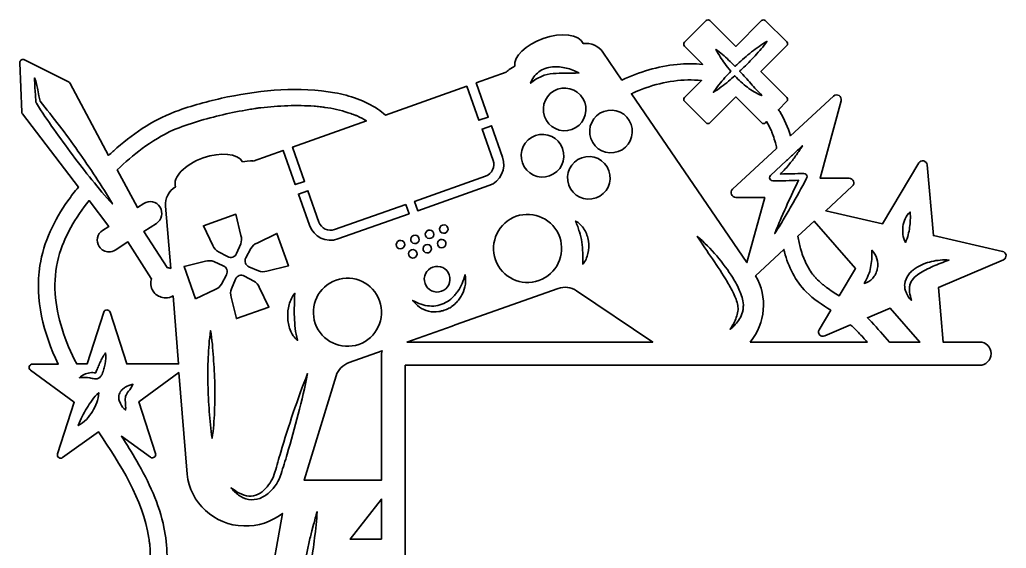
# Model space of a CAD drawing. Header units: millimetres. Extents: x 49 to 315, y 49 to 323.
# Drawn here: x 49.2 to 315.1, y 180.6 to 323 of the extents above; entities that cross this region are included whole.
import ezdxf

# ---------------------------------------------------------------- set-up
doc = ezdxf.new("R2010")
doc.units = ezdxf.units.MM
doc.header["$MEASUREMENT"] = 0
doc.layers.add('Layer 1', color=7, linetype='Continuous', lineweight=0)

msp = doc.modelspace()

# ---------------------------------------------------------------- linework, layer by layer
at = {"layer": 'Layer 1', "color": 18, "lineweight": 35, "true_color": 0x000000}
for points, knots in [([(315, 259.54), (314.96, 260.03), (314.57, 260.46), (314.08, 260.6), (314.08, 260.6), (295.42, 264.87), (295.42, 264.87), (295.42, 264.87), (293.72, 283.92), (293.72, 283.92), (293.69, 284.41), (293.3, 284.83), (292.81, 284.97), (292.31, 285.12), (291.78, 284.87), (291.54, 284.44), (291.54, 284.44), (281.69, 268.01), (281.69, 268.01), (281.69, 268.01), (266.42, 271.53), (266.42, 271.53), (266.42, 271.53), (273.58, 278.13), (273.58, 278.13), (273.97, 278.48), (274.07, 279.05), (273.9, 279.51), (273.72, 279.96), (273.23, 280.32), (272.7, 280.32), (272.7, 280.32), (264.9, 280.32), (264.9, 280.32), (264.9, 280.32), (270.58, 301.17), (270.58, 301.17), (270.72, 301.7), (270.47, 302.3), (270.02, 302.58), (269.56, 302.86), (268.92, 302.79), (268.5, 302.44), (268.5, 302.44), (256.93, 291.75), (256.93, 291.75), (256.26, 294.04), (255.27, 296.19), (254.04, 298.24), (253.93, 298.41), (253.82, 298.59), (253.68, 298.77), (253.68, 298.77), (255.94, 301.03), (255.94, 301.03), (256.22, 301.31), (256.22, 301.77), (255.94, 302.05), (255.94, 302.05), (248.96, 309.03), (248.96, 309.03), (248.96, 309.03), (255.94, 316.02), (255.94, 316.02), (256.22, 316.3), (256.22, 316.76), (255.94, 317.04), (255.94, 317.04), (250.12, 322.76), (250.12, 322.76), (249.87, 323), (249.38, 323), (249.1, 322.76), (249.1, 322.76), (242.15, 315.81), (242.15, 315.81), (242.15, 315.81), (235.2, 322.76), (235.2, 322.76), (234.95, 323), (234.46, 323), (234.17, 322.76), (234.17, 322.76), (228.35, 316.94), (228.35, 316.94), (228.07, 316.65), (228.07, 316.19), (228.35, 315.91), (228.35, 315.91), (233.29, 310.97), (233.29, 310.97), (231, 311.22), (228.67, 311.22), (226.38, 310.97), (221.19, 310.44), (216.18, 308.96), (211.49, 306.74), (211.49, 306.74), (206.37, 314.25), (206.37, 314.25), (205.21, 315.98), (203.16, 316.87), (201.05, 316.58), (199.99, 319.09), (195.23, 319.72), (190.25, 317.96), (185.53, 316.3), (182.32, 313.06), (182.63, 310.52), (180.9, 309.53), (180.27, 308.86), (180.27, 308.86), (180.27, 308.86), (172.23, 306), (172.23, 306), (172.23, 306), (175.47, 296.79), (175.47, 296.79), (175.47, 296.79), (172.93, 295.91), (172.93, 295.91), (172.93, 295.91), (169.69, 305.08), (169.69, 305.08), (169.69, 305.08), (147.74, 297.32), (147.74, 297.32), (147.11, 297.89), (146.4, 298.38), (145.73, 298.91), (142.28, 301.24), (138.18, 302.61), (134.09, 303.32), (124.57, 305.05), (114.62, 304.09), (105.2, 302.19), (100.79, 301.27), (96.38, 300.11), (92.07, 298.59), (85.83, 296.37), (80.36, 292.81), (75.42, 288.47), (74.65, 287.8), (73.91, 287.13), (73.17, 286.46), (73.17, 286.46), (62.76, 305.86), (62.76, 305.86), (62.65, 306), (62.55, 306.14), (62.37, 306.25), (62.37, 306.25), (50.52, 312.21), (50.52, 312.21), (50.24, 312.35), (49.88, 312.35), (49.64, 312.17), (49.39, 312.03), (49.21, 311.71), (49.21, 311.4), (49.21, 311.4), (49.74, 298.13), (49.74, 298.13), (49.74, 297.96), (49.81, 297.78), (49.92, 297.64), (49.92, 297.64), (65.02, 277.92), (65.02, 277.92), (64.03, 276.72), (63.08, 275.48), (62.16, 274.21), (58.56, 269.06), (55.63, 263.14), (54.65, 256.79), (53.2, 247.51), (55.63, 238.55), (59.58, 230.22), (59.58, 230.22), (52.63, 230.22), (52.63, 230.22), (52.25, 230.22), (51.89, 229.98), (51.79, 229.59), (51.65, 229.2), (51.79, 228.81), (52.11, 228.56), (52.11, 228.56), (63.92, 219.96), (63.92, 219.96), (63.92, 219.96), (59.41, 206.06), (59.41, 206.06), (59.27, 205.67), (59.41, 205.28), (59.73, 205.03), (60.04, 204.82), (60.47, 204.82), (60.78, 205.03), (60.78, 205.03), (70.41, 212.02), (70.41, 212.02), (76.34, 203.13), (82.3, 193.96), (84, 183.34), (84, 183.23), (84.1, 182.81), (84.1, 182.7), (84.14, 182.39), (84.17, 182.07), (84.24, 181.75), (84.31, 181.01), (84.38, 180.3), (84.38, 179.56), (84.45, 178.19), (84.45, 176.81), (84.35, 175.47), (84.31, 174.77), (84.24, 174.1), (84.17, 173.46), (84.17, 173.39), (84.17, 173.36), (84.17, 173.32), (84.14, 173.18), (84.14, 173.07), (84.1, 172.93), (84.1, 172.83), (84.07, 172.79), (84.07, 172.68), (78.18, 174.63), (71.08, 174.59), (65.93, 170.82), (63.5, 169.05), (61.52, 166.55), (60.92, 163.55), (60.4, 160.8), (60.75, 157.8), (62.23, 155.4), (63.25, 153.74), (64.66, 152.54), (66.36, 151.84), (66.29, 151.77), (66.22, 151.69), (66.15, 151.66), (59.69, 146.3), (57.22, 136.88), (57.68, 130.35), (58.31, 120.65), (61.07, 104.53), (61.52, 101.78), (60.15, 100.01), (54.47, 91.69), (58.98, 81.14), (61.52, 75.21), (66.22, 69.96), (71.9, 66.75), (75.64, 64.63), (79.52, 63.57), (83.29, 63.57), (85.72, 63.57), (88.09, 64.03), (90.38, 64.91), (91.16, 65.05), (95.39, 66.11), (98.07, 71.68), (98.07, 71.68), (103.08, 70.1), (103.08, 70.1), (103.26, 70.03), (103.5, 70.03), (103.68, 70.13), (103.68, 70.13), (105.52, 70.84), (105.52, 70.84), (105.59, 70.87), (105.66, 70.91), (105.69, 70.94), (107.77, 70.38), (111.37, 69.57), (115.96, 69.39), (116.06, 69.39), (116.1, 69.39), (116.2, 69.39), (116.2, 69.39), (112.4, 65.9), (112.4, 65.9), (112.11, 65.65), (112.04, 65.26), (112.18, 64.91), (112.32, 64.56), (112.64, 64.35), (112.99, 64.35), (112.99, 64.35), (118.5, 64.35), (118.5, 64.35), (118.5, 64.35), (114.41, 49.74), (114.41, 49.74), (114.3, 49.35), (114.48, 48.97), (114.83, 48.72), (114.97, 48.61), (115.15, 48.58), (115.29, 48.58), (115.5, 48.58), (115.75, 48.68), (115.89, 48.82), (115.89, 48.82), (135.01, 66.5), (135.01, 66.5), (135.29, 66.75), (135.36, 67.13), (135.22, 67.49), (135.08, 67.84), (134.76, 68.05), (134.41, 68.05), (134.41, 68.05), (128.9, 68.05), (128.9, 68.05), (128.9, 68.05), (129.68, 70.8), (129.68, 70.8), (133.63, 71.83), (137.83, 73.41), (142.06, 75.99), (142.35, 75.92), (142.66, 75.85), (143.02, 75.81), (144.11, 75.56), (145.49, 75.25), (146.83, 75.88), (146.83, 75.88), (146.83, 66.71), (146.83, 66.71), (146.83, 64.98), (148.2, 63.57), (149.97, 63.57), (151.69, 63.57), (153.11, 64.95), (153.11, 66.71), (153.11, 66.71), (153.11, 229.91), (153.11, 229.91), (153.11, 229.91), (307.83, 229.91), (307.83, 229.91), (309.56, 229.91), (310.97, 231.28), (310.97, 233.05), (310.97, 234.81), (309.6, 236.18), (307.83, 236.18), (307.83, 236.18), (298.06, 236.18), (298.06, 236.18), (298.06, 236.18), (296.76, 250.86), (296.76, 250.86), (296.76, 250.86), (314.36, 258.34), (314.36, 258.34), (314.78, 258.59), (315.07, 259.04), (315, 259.54)], [0, 0, 0, 0, 1, 1, 1, 2, 2, 2, 3, 3, 3, 4, 4, 4, 5, 5, 5, 6, 6, 6, 7, 7, 7, 8, 8, 8, 9, 9, 9, 10, 10, 10, 11, 11, 11, 12, 12, 12, 13, 13, 13, 14, 14, 14, 15, 15, 15, 16, 16, 16, 17, 17, 17, 18, 18, 18, 19, 19, 19, 20, 20, 20, 21, 21, 21, 22, 22, 22, 23, 23, 23, 24, 24, 24, 25, 25, 25, 26, 26, 26, 27, 27, 27, 28, 28, 28, 29, 29, 29, 30, 30, 30, 31, 31, 31, 32, 32, 32, 33, 33, 33, 34, 34, 34, 35, 35, 35, 36, 36, 36, 37, 37, 37, 38, 38, 38, 39, 39, 39, 40, 40, 40, 41, 41, 41, 42, 42, 42, 43, 43, 43, 44, 44, 44, 45, 45, 45, 46, 46, 46, 47, 47, 47, 48, 48, 48, 49, 49, 49, 50, 50, 50, 51, 51, 51, 52, 52, 52, 53, 53, 53, 54, 54, 54, 55, 55, 55, 56, 56, 56, 57, 57, 57, 58, 58, 58, 59, 59, 59, 60, 60, 60, 61, 61, 61, 62, 62, 62, 63, 63, 63, 64, 64, 64, 65, 65, 65, 66, 66, 66, 67, 67, 67, 68, 68, 68, 69, 69, 69, 70, 70, 70, 71, 71, 71, 72, 72, 72, 73, 73, 73, 74, 74, 74, 75, 75, 75, 76, 76, 76, 77, 77, 77, 78, 78, 78, 79, 79, 79, 80, 80, 80, 81, 81, 81, 82, 82, 82, 83, 83, 83, 84, 84, 84, 85, 85, 85, 86, 86, 86, 87, 87, 87, 88, 88, 88, 89, 89, 89, 90, 90, 90, 91, 91, 91, 92, 92, 92, 93, 93, 93, 94, 94, 94, 95, 95, 95, 96, 96, 96, 97, 97, 97, 98, 98, 98, 99, 99, 99, 100, 100, 100, 101, 101, 101, 102, 102, 102, 103, 103, 103, 104, 104, 104, 105, 105, 105, 106, 106, 106, 107, 107, 107, 108, 108, 108, 109, 109, 109, 110, 110, 110, 111, 111, 111, 112, 112, 112, 113, 113, 113, 114, 114, 114, 115, 115, 115, 116, 116, 116, 117, 117, 117, 118, 118, 118, 119, 119, 119, 120, 120, 120, 121, 121, 121, 121]), ([(239.18, 311.22), (238.34, 312.42), (237.53, 313.65), (236.82, 315), (238.09, 314.15), (239.18, 313.16), (240.24, 312.14), (240.84, 311.57), (241.41, 310.97), (241.97, 310.41), (242.18, 310.62), (242.43, 310.87), (242.64, 311.04), (243.84, 312.17), (245.11, 313.3), (246.42, 314.33), (247.76, 315.38), (249.1, 316.3), (250.58, 317.15), (249.59, 315.77), (248.5, 314.54), (247.37, 313.3), (246.24, 312.07), (245.07, 310.9), (243.88, 309.77), (243.66, 309.56), (243.42, 309.35), (243.2, 309.14), (243.24, 309.1), (243.28, 309.07), (243.31, 309.03), (244.3, 307.98), (245.29, 306.92), (246.24, 305.82), (247.19, 304.73), (248.21, 303.71), (249.17, 302.58), (247.76, 303.11), (246.45, 303.92), (245.29, 304.8), (244.09, 305.72), (242.99, 306.74), (242.01, 307.8), (241.97, 307.83), (241.93, 307.87), (241.9, 307.9), (241.34, 307.41), (240.77, 306.92), (240.21, 306.42), (238.9, 305.36), (237.6, 304.38), (236.15, 303.46), (237.07, 304.87), (238.12, 306.18), (239.25, 307.41), (239.75, 308.01), (240.31, 308.57), (240.84, 309.14), (240.24, 309.88), (239.71, 310.55), (239.18, 311.22)], [0, 0, 0, 0, 1, 1, 1, 2, 2, 2, 3, 3, 3, 4, 4, 4, 5, 5, 5, 6, 6, 6, 7, 7, 7, 8, 8, 8, 9, 9, 9, 10, 10, 10, 11, 11, 11, 12, 12, 12, 13, 13, 13, 14, 14, 14, 15, 15, 15, 16, 16, 16, 17, 17, 17, 18, 18, 18, 19, 19, 19, 20, 20, 20, 20]), ([(187.71, 307.59), (188.1, 308.08), (188.56, 308.57), (189.09, 308.96), (190.15, 309.74), (191.45, 310.16), (192.76, 310.3), (194.06, 310.44), (195.33, 310.27), (196.5, 309.99), (197.7, 309.7), (198.83, 309.28), (199.92, 308.68), (198.68, 308.54), (197.48, 308.57), (196.32, 308.57), (195.16, 308.61), (194.03, 308.61), (192.93, 308.5), (191.88, 308.4), (190.82, 308.19), (189.79, 307.73), (189.3, 307.52), (188.81, 307.27), (188.31, 306.95), (187.85, 306.63), (187.36, 306.28), (186.87, 305.89), (187.04, 306.49), (187.36, 307.02), (187.71, 307.59)], [0, 0, 0, 0, 1, 1, 1, 2, 2, 2, 3, 3, 3, 4, 4, 4, 5, 5, 5, 6, 6, 6, 7, 7, 7, 8, 8, 8, 9, 9, 9, 10, 10, 10, 10]), ([(53.73, 305.72), (53.87, 305.19), (53.97, 304.66), (54.08, 304.13), (54.08, 304.13), (54.4, 302.51), (54.4, 302.51), (54.5, 302.05), (54.57, 301.55), (54.68, 301.06), (56.44, 298.91), (58.17, 296.69), (59.9, 294.46), (61.6, 292.21), (63.29, 289.91), (64.91, 287.62), (66.53, 285.33), (68.16, 282.96), (69.71, 280.6), (71.26, 278.24), (72.81, 275.84), (74.19, 273.37), (72.25, 275.45), (70.45, 277.67), (68.65, 279.86), (66.89, 282.08), (65.16, 284.3), (63.43, 286.6), (61.74, 288.89), (60.08, 291.15), (58.42, 293.48), (56.8, 295.77), (55.21, 298.17), (53.69, 300.53), (53.69, 300.53), (53.66, 300.6), (53.66, 300.6), (53.62, 300.67), (53.59, 300.74), (53.59, 300.78), (53.55, 301.31), (53.48, 301.84), (53.45, 302.4), (53.45, 302.4), (53.34, 304.02), (53.34, 304.02), (53.3, 304.55), (53.27, 305.08), (53.27, 305.68), (53.23, 306.21), (53.23, 306.74), (53.23, 307.34), (53.48, 306.78), (53.62, 306.25), (53.73, 305.72)], [0, 0, 0, 0, 1, 1, 1, 2, 2, 2, 3, 3, 3, 4, 4, 4, 5, 5, 5, 6, 6, 6, 7, 7, 7, 8, 8, 8, 9, 9, 9, 10, 10, 10, 11, 11, 11, 12, 12, 12, 13, 13, 13, 14, 14, 14, 15, 15, 15, 16, 16, 16, 17, 17, 17, 18, 18, 18, 18]), ([(214.52, 303.28), (214.67, 303.35), (214.84, 303.42), (214.98, 303.49), (215.02, 303.53), (215.09, 303.53), (215.12, 303.57), (215.44, 303.71), (215.76, 303.81), (216.04, 303.95), (216.64, 304.2), (217.28, 304.41), (217.91, 304.66), (220.38, 305.51), (222.92, 306.11), (225.5, 306.49), (227.96, 306.81), (230.47, 306.88), (232.94, 306.63), (232.94, 306.63), (228.35, 302.05), (228.35, 302.05), (228.21, 301.91), (228.14, 301.73), (228.14, 301.55), (228.14, 301.38), (228.21, 301.17), (228.35, 301.06), (228.35, 301.06), (234.17, 295.24), (234.17, 295.24), (234.46, 294.96), (234.91, 294.96), (235.2, 295.24), (235.2, 295.24), (242.18, 302.22), (242.18, 302.22), (242.18, 302.22), (249.17, 295.24), (249.17, 295.24), (249.31, 295.1), (249.48, 295.03), (249.66, 295.03), (249.84, 295.03), (250.05, 295.1), (250.15, 295.24), (250.15, 295.24), (250.47, 295.56), (250.47, 295.56), (250.93, 294.75), (251.39, 293.9), (251.78, 293.05), (251.81, 292.98), (251.85, 292.91), (251.85, 292.91), (251.88, 292.88), (251.88, 292.84), (251.88, 292.84), (251.88, 292.81), (251.92, 292.74), (251.92, 292.7), (252.06, 292.42), (252.13, 292.1), (252.24, 291.82), (252.45, 291.18), (252.66, 290.55), (252.84, 289.88), (252.98, 289.38), (253.08, 288.85), (253.19, 288.33), (253.19, 288.33), (241.3, 277.32), (241.3, 277.32), (240.91, 276.97), (240.81, 276.4), (240.98, 275.94), (241.16, 275.48), (241.65, 275.13), (242.18, 275.13), (242.18, 275.13), (249.98, 275.13), (249.98, 275.13), (249.98, 275.13), (245.18, 257.56), (245.18, 257.56), (245.18, 257.56), (214.07, 303.07), (214.07, 303.07), (214.24, 303.14), (214.38, 303.21), (214.52, 303.28)], [0, 0, 0, 0, 1, 1, 1, 2, 2, 2, 3, 3, 3, 4, 4, 4, 5, 5, 5, 6, 6, 6, 7, 7, 7, 8, 8, 8, 9, 9, 9, 10, 10, 10, 11, 11, 11, 12, 12, 12, 13, 13, 13, 14, 14, 14, 15, 15, 15, 16, 16, 16, 17, 17, 17, 18, 18, 18, 19, 19, 19, 20, 20, 20, 21, 21, 21, 22, 22, 22, 23, 23, 23, 24, 24, 24, 25, 25, 25, 26, 26, 26, 27, 27, 27, 28, 28, 28, 29, 29, 29, 30, 30, 30, 30]), ([(201.47, 300.78), (202.53, 297.78), (200.98, 294.5), (197.98, 293.44), (194.98, 292.38), (191.7, 293.93), (190.64, 296.93), (189.58, 299.93), (191.13, 303.21), (194.13, 304.27), (197.13, 305.33), (200.41, 303.74), (201.47, 300.78)], [0, 0, 0, 0, 1, 1, 1, 2, 2, 2, 3, 3, 3, 4, 4, 4, 4]), ([(82.23, 288.29), (84.84, 290.23), (87.67, 291.92), (90.63, 293.3), (92.6, 294.15), (94.97, 294.96), (97.12, 295.59), (101.64, 296.97), (106.29, 298.03), (110.95, 298.8), (111.51, 298.91), (112.08, 298.94), (112.61, 299.05), (112.61, 299.05), (112.82, 299.09), (112.96, 299.12), (113.03, 299.12), (113.1, 299.16), (113.1, 299.16), (113.49, 299.19), (113.84, 299.26), (114.19, 299.3), (115.39, 299.44), (116.59, 299.54), (117.79, 299.65), (120.23, 299.83), (122.63, 299.9), (125.06, 299.86), (126.19, 299.83), (127.35, 299.79), (128.52, 299.72), (129.08, 299.68), (129.61, 299.61), (130.18, 299.58), (130.42, 299.54), (130.63, 299.51), (130.92, 299.47), (130.95, 299.47), (130.95, 299.47), (130.99, 299.47), (131.13, 299.44), (131.27, 299.44), (131.41, 299.4), (133.56, 299.09), (135.68, 298.63), (137.72, 297.96), (138.18, 297.82), (138.68, 297.64), (139.14, 297.46), (139.28, 297.39), (139.42, 297.32), (139.59, 297.32), (139.45, 297.36), (140.02, 297.14), (140.12, 297.11), (140.97, 296.69), (141.82, 296.26), (142.66, 295.73), (142.66, 295.73), (122.73, 288.68), (122.73, 288.68), (122.73, 288.68), (125.98, 279.47), (125.98, 279.47), (125.98, 279.47), (123.44, 278.59), (123.44, 278.59), (123.44, 278.59), (120.19, 287.8), (120.19, 287.8), (120.19, 287.8), (112.15, 284.94), (112.15, 284.94), (112.15, 284.94), (111.23, 285.08), (109.26, 284.76), (107.88, 286.95), (103.36, 287.41), (98.67, 285.79), (93.7, 284.02), (90.38, 280.53), (91.16, 277.95), (89.39, 276.9), (88.34, 274.88), (88.51, 272.8), (88.51, 272.8), (89.89, 256.01), (89.89, 256.01), (89.57, 256.15), (89.25, 256.19), (88.94, 256.22), (88.94, 256.22), (88.94, 256.26), (88.94, 256.26), (88.94, 256.26), (82.66, 265.96), (82.66, 265.96), (82.66, 265.96), (86.04, 268.15), (86.04, 268.15), (87.49, 269.1), (87.95, 271.04), (87, 272.56), (86.54, 273.3), (85.83, 273.76), (85.02, 273.93), (84.21, 274.11), (83.36, 273.97), (82.66, 273.47), (82.66, 273.47), (80.96, 272.38), (80.96, 272.38), (80.96, 272.38), (75.49, 282.58), (75.49, 282.58), (77.58, 284.55), (79.87, 286.56), (82.23, 288.29)], [0, 0, 0, 0, 1, 1, 1, 2, 2, 2, 3, 3, 3, 4, 4, 4, 5, 5, 5, 6, 6, 6, 7, 7, 7, 8, 8, 8, 9, 9, 9, 10, 10, 10, 11, 11, 11, 12, 12, 12, 13, 13, 13, 14, 14, 14, 15, 15, 15, 16, 16, 16, 17, 17, 17, 18, 18, 18, 19, 19, 19, 20, 20, 20, 21, 21, 21, 22, 22, 22, 23, 23, 23, 24, 24, 24, 25, 25, 25, 26, 26, 26, 27, 27, 27, 28, 28, 28, 29, 29, 29, 30, 30, 30, 31, 31, 31, 32, 32, 32, 33, 33, 33, 34, 34, 34, 35, 35, 35, 36, 36, 36, 37, 37, 37, 38, 38, 38, 39, 39, 39, 39]), ([(206.62, 298.31), (209.62, 299.37), (212.9, 297.82), (213.96, 294.82), (215.02, 291.82), (213.47, 288.54), (210.47, 287.48), (207.47, 286.42), (204.19, 287.97), (203.13, 290.97), (202.07, 293.93), (203.62, 297.25), (206.62, 298.31)], [0, 0, 0, 0, 1, 1, 1, 2, 2, 2, 3, 3, 3, 4, 4, 4, 4]), ([(174.77, 280.88), (176.49, 281.48), (177.38, 283.39), (176.78, 285.12), (176.78, 285.12), (173.81, 293.55), (173.81, 293.55), (173.81, 293.55), (176.35, 294.43), (176.35, 294.43), (176.35, 294.43), (179.32, 286), (179.32, 286), (180.41, 282.86), (178.79, 279.44), (175.65, 278.31), (175.65, 278.31), (156.49, 271.53), (156.49, 271.53), (156.49, 271.53), (155.61, 274.07), (155.61, 274.07), (155.61, 274.07), (174.77, 280.88), (174.77, 280.88)], [0, 0, 0, 0, 1, 1, 1, 2, 2, 2, 3, 3, 3, 4, 4, 4, 5, 5, 5, 6, 6, 6, 7, 7, 7, 8, 8, 8, 8]), ([(188.17, 291.78), (191.17, 292.84), (194.45, 291.29), (195.51, 288.29), (196.57, 285.29), (195.02, 282.01), (192.02, 280.95), (189.02, 279.89), (185.74, 281.45), (184.68, 284.44), (183.59, 287.44), (185.17, 290.72), (188.17, 291.78)], [0, 0, 0, 0, 1, 1, 1, 2, 2, 2, 3, 3, 3, 4, 4, 4, 4]), ([(255.87, 285.04), (256.61, 285.71), (257.28, 286.39), (257.99, 287.06), (258.69, 287.73), (259.4, 288.43), (260.14, 289.07), (259.64, 288.22), (259.08, 287.41), (258.52, 286.6), (257.95, 285.79), (257.35, 285.01), (256.72, 284.23), (255.94, 283.25), (255.06, 282.33), (254.21, 281.41), (256.29, 281.52), (258.37, 281.55), (260.49, 281.55), (260.49, 281.55), (260.53, 281.55), (260.53, 281.55), (260.98, 281.55), (261.37, 281.16), (261.37, 280.71), (261.37, 280.56), (261.34, 280.42), (261.27, 280.28), (259.89, 277.74), (258.55, 275.27), (257.14, 272.77), (256.4, 271.53), (255.73, 270.26), (254.95, 269.06), (254.21, 267.83), (253.47, 266.59), (252.66, 265.39), (253.19, 266.74), (253.72, 268.04), (254.32, 269.38), (254.88, 270.72), (255.48, 271.99), (256.05, 273.3), (257.03, 275.45), (258.06, 277.6), (259.12, 279.75), (256.82, 279.65), (254.49, 279.61), (252.17, 279.61), (252.17, 279.61), (252.13, 279.61), (252.13, 279.61), (251.67, 279.61), (251.28, 280), (251.28, 280.42), (251.28, 280.67), (251.39, 280.88), (251.57, 281.06), (251.57, 281.06), (255.87, 285.04), (255.87, 285.04)], [0, 0, 0, 0, 1, 1, 1, 2, 2, 2, 3, 3, 3, 4, 4, 4, 5, 5, 5, 6, 6, 6, 7, 7, 7, 8, 8, 8, 9, 9, 9, 10, 10, 10, 11, 11, 11, 12, 12, 12, 13, 13, 13, 14, 14, 14, 15, 15, 15, 16, 16, 16, 17, 17, 17, 18, 18, 18, 19, 19, 19, 20, 20, 20, 20]), ([(208, 282.33), (209.06, 279.33), (207.5, 276.05), (204.51, 274.99), (201.51, 273.93), (198.23, 275.48), (197.17, 278.48), (196.11, 281.48), (197.66, 284.76), (200.66, 285.82), (203.66, 286.88), (206.94, 285.33), (208, 282.33)], [0, 0, 0, 0, 1, 1, 1, 2, 2, 2, 3, 3, 3, 4, 4, 4, 4]), ([(153.25, 273.26), (153.25, 273.26), (154.13, 270.72), (154.13, 270.72), (154.13, 270.72), (134.97, 263.95), (134.97, 263.95), (131.83, 262.85), (128.41, 264.48), (127.28, 267.62), (127.28, 267.62), (124.32, 276.05), (124.32, 276.05), (124.32, 276.05), (126.86, 276.93), (126.86, 276.93), (126.86, 276.93), (129.82, 268.5), (129.82, 268.5), (130.42, 266.77), (132.33, 265.89), (134.06, 266.49), (134.06, 266.49), (153.25, 273.26), (153.25, 273.26)], [0, 0, 0, 0, 1, 1, 1, 2, 2, 2, 3, 3, 3, 4, 4, 4, 5, 5, 5, 6, 6, 6, 7, 7, 7, 8, 8, 8, 8]), ([(60.61, 239.71), (58.63, 245.99), (58, 252.55), (59.65, 258.94), (61.14, 264.55), (64.28, 269.77), (67.91, 274.28), (67.91, 274.28), (73.24, 267.34), (73.24, 267.34), (73.24, 267.34), (71.54, 266.24), (71.54, 266.24), (70.8, 265.78), (70.34, 265.08), (70.17, 264.27), (69.99, 263.45), (70.13, 262.61), (70.63, 261.9), (71.23, 260.95), (72.25, 260.46), (73.27, 260.46), (73.87, 260.46), (74.44, 260.6), (74.97, 260.95), (74.97, 260.95), (78.35, 263.14), (78.35, 263.14), (78.35, 263.14), (84.67, 253.33), (84.67, 253.33), (84.67, 253.33), (84.67, 253.33), (84.7, 253.29), (84.35, 252.2), (84.49, 250.97), (85.16, 249.91), (85.72, 248.99), (86.64, 248.39), (87.7, 248.18), (87.98, 248.11), (88.27, 248.07), (88.55, 248.07), (89.25, 248.07), (89.92, 248.25), (90.52, 248.6), (90.52, 248.6), (92, 230.29), (92, 230.29), (92, 230.29), (78.07, 230.29), (78.07, 230.29), (78.07, 230.29), (73.55, 244.19), (73.55, 244.19), (73.41, 244.58), (73.1, 244.83), (72.71, 244.83), (72.32, 244.83), (71.97, 244.58), (71.86, 244.19), (71.86, 244.19), (67.35, 230.29), (67.35, 230.29), (67.35, 230.29), (64.56, 230.29), (64.56, 230.29), (62.97, 233.29), (61.63, 236.4), (60.61, 239.71)], [0, 0, 0, 0, 1, 1, 1, 2, 2, 2, 3, 3, 3, 4, 4, 4, 5, 5, 5, 6, 6, 6, 7, 7, 7, 8, 8, 8, 9, 9, 9, 10, 10, 10, 11, 11, 11, 12, 12, 12, 13, 13, 13, 14, 14, 14, 15, 15, 15, 16, 16, 16, 17, 17, 17, 18, 18, 18, 19, 19, 19, 20, 20, 20, 21, 21, 21, 22, 22, 22, 23, 23, 23, 23]), ([(183.02, 270.05), (187.78, 271.71), (193.04, 269.24), (194.73, 264.44), (196.39, 259.68), (193.92, 254.42), (189.12, 252.73), (184.36, 251.07), (179.11, 253.54), (177.41, 258.34), (175.75, 263.14), (178.26, 268.36), (183.02, 270.05)], [0, 0, 0, 0, 1, 1, 1, 2, 2, 2, 3, 3, 3, 4, 4, 4, 4]), ([(289.21, 269.03), (289.17, 268.36), (289.1, 267.69), (289.03, 267.05), (288.92, 266.38), (288.82, 265.71), (288.64, 265.08), (288.47, 264.41), (288.25, 263.7), (287.87, 263.03), (287.48, 263.74), (287.34, 264.44), (287.23, 265.15), (287.13, 265.89), (287.13, 266.59), (287.23, 267.3), (287.34, 268.04), (287.51, 268.71), (287.83, 269.38), (288.15, 270.05), (288.54, 270.72), (289.14, 271.22), (289.24, 270.44), (289.24, 269.73), (289.21, 269.03)], [0, 0, 0, 0, 1, 1, 1, 2, 2, 2, 3, 3, 3, 4, 4, 4, 5, 5, 5, 6, 6, 6, 7, 7, 7, 8, 8, 8, 8]), ([(102.76, 260.49), (102.06, 260.88), (101.56, 261.48), (101.28, 262.18), (101.28, 262.18), (98.71, 267.51), (98.71, 267.51), (98.71, 267.51), (107.46, 270.62), (107.46, 270.62), (107.46, 270.62), (108.83, 264.87), (108.83, 264.87), (109.08, 264.12), (109.04, 263.31), (108.76, 262.61), (108.76, 262.61), (107.67, 260.03), (107.67, 260.03), (107.24, 259.08), (106.15, 258.69), (105.23, 259.19), (105.23, 259.19), (102.76, 260.49), (102.76, 260.49)], [0, 0, 0, 0, 1, 1, 1, 2, 2, 2, 3, 3, 3, 4, 4, 4, 5, 5, 5, 6, 6, 6, 7, 7, 7, 8, 8, 8, 8]), ([(200.94, 260.21), (200.91, 261.2), (200.84, 262.15), (200.7, 263.1), (200.55, 264.05), (200.31, 264.97), (200.02, 265.89), (199.88, 266.35), (199.71, 266.81), (199.57, 267.3), (199.39, 267.76), (199.18, 268.25), (199, 268.78), (199.46, 268.53), (199.92, 268.18), (200.31, 267.79), (200.7, 267.41), (201.05, 266.98), (201.33, 266.49), (201.93, 265.54), (202.32, 264.51), (202.49, 263.38), (202.67, 262.29), (202.64, 261.13), (202.35, 260.07), (202.11, 259.01), (201.65, 257.99), (200.98, 257.14), (200.94, 258.23), (200.98, 259.22), (200.94, 260.21)], [0, 0, 0, 0, 1, 1, 1, 2, 2, 2, 3, 3, 3, 4, 4, 4, 5, 5, 5, 6, 6, 6, 7, 7, 7, 8, 8, 8, 9, 9, 9, 10, 10, 10, 10]), ([(265.39, 251.88), (264.87, 252.34), (264.34, 252.84), (263.88, 253.33), (263.67, 253.54), (263.45, 253.79), (263.24, 254.04), (263.14, 254.14), (263.07, 254.25), (262.96, 254.35), (262.93, 254.39), (262.93, 254.42), (262.89, 254.46), (262.11, 255.48), (261.51, 256.58), (260.95, 257.7), (260.88, 257.85), (260.81, 258.06), (260.74, 258.2), (260.74, 258.2), (260.74, 258.23), (260.7, 258.23), (260.7, 258.27), (260.7, 258.27), (260.67, 258.3), (260.53, 258.62), (260.42, 258.97), (260.28, 259.29), (260.03, 260), (259.82, 260.67), (259.64, 261.34), (259.36, 262.43), (259.15, 263.56), (258.94, 264.69), (258.94, 264.69), (263.31, 268.71), (263.31, 268.71), (263.31, 268.71), (274.43, 255.98), (274.43, 255.98), (274.43, 255.98), (270.02, 248.6), (270.02, 248.6), (269.42, 248.99), (268.85, 249.38), (268.29, 249.73), (267.72, 250.08), (267.16, 250.51), (266.63, 250.9), (266.52, 250.97), (266.45, 251.04), (266.35, 251.11), (266.35, 251.11), (266.28, 251.18), (266.21, 251.21), (266.21, 251.21), (266.21, 251.21), (266.21, 251.21), (266.14, 251.25), (266.1, 251.32), (266.07, 251.35), (266.1, 251.32), (266.17, 251.28), (266.21, 251.25), (265.92, 251.46), (265.64, 251.64), (265.39, 251.88)], [0, 0, 0, 0, 1, 1, 1, 2, 2, 2, 3, 3, 3, 4, 4, 4, 5, 5, 5, 6, 6, 6, 7, 7, 7, 8, 8, 8, 9, 9, 9, 10, 10, 10, 11, 11, 11, 12, 12, 12, 13, 13, 13, 14, 14, 14, 15, 15, 15, 16, 16, 16, 17, 17, 17, 18, 18, 18, 19, 19, 19, 20, 20, 20, 21, 21, 21, 22, 22, 22, 22]), ([(160.02, 264.12), (159.42, 263.91), (158.75, 264.23), (158.57, 264.83), (158.36, 265.43), (158.68, 266.1), (159.28, 266.28), (159.88, 266.49), (160.55, 266.17), (160.73, 265.57), (160.94, 265.01), (160.62, 264.34), (160.02, 264.12)], [0, 0, 0, 0, 1, 1, 1, 2, 2, 2, 3, 3, 3, 4, 4, 4, 4]), ([(163.12, 267.69), (163.72, 267.9), (164.39, 267.58), (164.57, 266.98), (164.78, 266.38), (164.47, 265.71), (163.87, 265.54), (163.27, 265.32), (162.6, 265.64), (162.42, 266.24), (162.24, 266.81), (162.52, 267.44), (163.12, 267.69)], [0, 0, 0, 0, 1, 1, 1, 2, 2, 2, 3, 3, 3, 4, 4, 4, 4]), ([(115.82, 255.27), (115.08, 255.02), (114.26, 255.06), (113.56, 255.34), (113.56, 255.34), (110.98, 256.43), (110.98, 256.43), (110.03, 256.86), (109.64, 257.95), (110.14, 258.87), (110.14, 258.87), (111.48, 261.37), (111.48, 261.37), (111.87, 262.08), (112.47, 262.57), (113.17, 262.85), (113.17, 262.85), (118.5, 265.43), (118.5, 265.43), (118.5, 265.43), (121.6, 256.68), (121.6, 256.68), (121.6, 256.68), (115.82, 255.27), (115.82, 255.27)], [0, 0, 0, 0, 1, 1, 1, 2, 2, 2, 3, 3, 3, 4, 4, 4, 5, 5, 5, 6, 6, 6, 7, 7, 7, 8, 8, 8, 8]), ([(152.19, 261.34), (151.59, 261.13), (150.92, 261.44), (150.74, 262.04), (150.53, 262.64), (150.85, 263.31), (151.45, 263.49), (152.05, 263.7), (152.72, 263.38), (152.89, 262.78), (153.11, 262.26), (152.79, 261.58), (152.19, 261.34)], [0, 0, 0, 0, 1, 1, 1, 2, 2, 2, 3, 3, 3, 4, 4, 4, 4]), ([(155.33, 264.9), (155.93, 265.11), (156.6, 264.8), (156.77, 264.2), (156.99, 263.6), (156.67, 262.93), (156.07, 262.75), (155.47, 262.54), (154.8, 262.85), (154.62, 263.45), (154.45, 264.05), (154.76, 264.69), (155.33, 264.9)], [0, 0, 0, 0, 1, 1, 1, 2, 2, 2, 3, 3, 3, 4, 4, 4, 4]), ([(162.56, 263.77), (163.16, 263.98), (163.83, 263.67), (164.01, 263.07), (164.22, 262.47), (163.9, 261.8), (163.3, 261.62), (162.7, 261.41), (162.03, 261.73), (161.85, 262.33), (161.64, 262.89), (161.96, 263.56), (162.56, 263.77)], [0, 0, 0, 0, 1, 1, 1, 2, 2, 2, 3, 3, 3, 4, 4, 4, 4]), ([(244.16, 245.22), (244.12, 244.86), (244.05, 244.55), (243.98, 244.23), (243.8, 243.56), (243.52, 242.96), (243.2, 242.39), (242.53, 241.3), (241.65, 240.38), (240.63, 239.61), (241.34, 240.67), (241.97, 241.69), (242.32, 242.82), (242.5, 243.35), (242.68, 243.91), (242.75, 244.48), (242.78, 244.76), (242.78, 245.04), (242.78, 245.29), (242.78, 245.53), (242.75, 245.82), (242.71, 246.06), (242.61, 246.59), (242.46, 247.12), (242.25, 247.69), (242.08, 248.21), (241.79, 248.74), (241.55, 249.31), (241.05, 250.37), (240.45, 251.42), (239.85, 252.45), (238.62, 254.49), (237.28, 256.54), (235.9, 258.55), (234.53, 260.56), (233.12, 262.61), (231.81, 264.65), (233.72, 263.03), (235.41, 261.27), (237.03, 259.36), (238.65, 257.46), (240.14, 255.48), (241.44, 253.37), (242.11, 252.31), (242.71, 251.18), (243.2, 250.01), (243.7, 248.85), (244.12, 247.61), (244.26, 246.24), (244.19, 245.92), (244.19, 245.57), (244.16, 245.22)], [0, 0, 0, 0, 1, 1, 1, 2, 2, 2, 3, 3, 3, 4, 4, 4, 5, 5, 5, 6, 6, 6, 7, 7, 7, 8, 8, 8, 9, 9, 9, 10, 10, 10, 11, 11, 11, 12, 12, 12, 13, 13, 13, 14, 14, 14, 15, 15, 15, 16, 16, 16, 17, 17, 17, 17]), ([(154.76, 261.02), (155.36, 261.23), (156.03, 260.91), (156.21, 260.31), (156.42, 259.72), (156.1, 259.04), (155.5, 258.87), (154.9, 258.66), (154.23, 258.97), (154.06, 259.57), (153.85, 260.14), (154.16, 260.81), (154.76, 261.02)], [0, 0, 0, 0, 1, 1, 1, 2, 2, 2, 3, 3, 3, 4, 4, 4, 4]), ([(158.64, 262.4), (159.24, 262.61), (159.91, 262.29), (160.09, 261.69), (160.3, 261.09), (159.98, 260.42), (159.39, 260.24), (158.79, 260.03), (158.12, 260.35), (157.94, 260.95), (157.76, 261.55), (158.08, 262.18), (158.64, 262.4)], [0, 0, 0, 0, 1, 1, 1, 2, 2, 2, 3, 3, 3, 4, 4, 4, 4]), ([(246.06, 236.18), (250.19, 241.23), (250.86, 248.36), (247.51, 254.04), (247.51, 254.04), (255.16, 261.13), (255.16, 261.13), (255.23, 260.91), (255.27, 260.67), (255.31, 260.46), (256.33, 256.43), (258.2, 252.62), (261.16, 249.7), (263.14, 247.72), (265.47, 246.24), (267.76, 244.72), (267.76, 244.72), (264.62, 239.5), (264.62, 239.5), (264.37, 239.04), (264.41, 238.51), (264.76, 238.12), (265.11, 237.74), (265.64, 237.63), (266.14, 237.81), (266.14, 237.81), (273.12, 240.77), (273.12, 240.77), (273.37, 240.56), (273.61, 240.31), (273.9, 240.07), (274.81, 239.22), (275.66, 238.3), (276.51, 237.38), (276.9, 236.96), (277.25, 236.57), (277.6, 236.15), (277.6, 236.15), (246.06, 236.18), (246.06, 236.18), (246.06, 236.18), (246.06, 236.18), (246.06, 236.18)], [0, 0, 0, 0, 1, 1, 1, 2, 2, 2, 3, 3, 3, 4, 4, 4, 5, 5, 5, 6, 6, 6, 7, 7, 7, 8, 8, 8, 9, 9, 9, 10, 10, 10, 11, 11, 11, 12, 12, 12, 13, 13, 13, 14, 14, 14, 14]), ([(280.32, 255.83), (280.21, 255.38), (280.07, 254.95), (279.86, 254.49), (279.65, 254.07), (279.4, 253.72), (279.08, 253.37), (278.48, 252.66), (277.71, 252.17), (276.79, 251.99), (277.25, 252.77), (277.6, 253.47), (277.88, 254.18), (278.17, 254.88), (278.38, 255.55), (278.52, 256.26), (278.66, 256.96), (278.73, 257.67), (278.8, 258.45), (278.84, 259.22), (278.84, 260), (278.84, 260.91), (279.51, 260.31), (279.93, 259.5), (280.21, 258.62), (280.53, 257.7), (280.53, 256.75), (280.32, 255.83)], [0, 0, 0, 0, 1, 1, 1, 2, 2, 2, 3, 3, 3, 4, 4, 4, 5, 5, 5, 6, 6, 6, 7, 7, 7, 8, 8, 8, 9, 9, 9, 9]), ([(96.59, 247.79), (96.59, 247.79), (93.49, 256.54), (93.49, 256.54), (93.49, 256.54), (99.24, 257.92), (99.24, 257.92), (99.98, 258.16), (100.79, 258.13), (101.49, 257.85), (101.49, 257.85), (104.07, 256.75), (104.07, 256.75), (105.02, 256.33), (105.41, 255.23), (104.92, 254.32), (104.92, 254.32), (103.58, 251.81), (103.58, 251.81), (103.19, 251.11), (102.59, 250.61), (101.88, 250.33), (101.88, 250.33), (96.59, 247.79), (96.59, 247.79)], [0, 0, 0, 0, 1, 1, 1, 2, 2, 2, 3, 3, 3, 4, 4, 4, 5, 5, 5, 6, 6, 6, 7, 7, 7, 8, 8, 8, 8]), ([(295.35, 256.58), (293.97, 255.98), (292.7, 255.34), (291.54, 254.56), (290.41, 253.79), (289.45, 252.84), (289.1, 251.6), (289, 251.28), (288.96, 250.97), (288.96, 250.65), (288.92, 250.3), (288.96, 249.94), (289, 249.59), (289.1, 248.88), (289.31, 248.18), (289.52, 247.4), (288.96, 247.93), (288.47, 248.57), (288.15, 249.34), (288.01, 249.73), (287.87, 250.12), (287.76, 250.54), (287.73, 250.75), (287.69, 251), (287.69, 251.18), (287.65, 251.39), (287.69, 251.64), (287.73, 251.85), (287.83, 252.73), (288.18, 253.58), (288.71, 254.28), (288.96, 254.63), (289.24, 254.95), (289.56, 255.23), (289.88, 255.52), (290.19, 255.76), (290.55, 256.01), (291.92, 256.96), (293.44, 257.53), (294.96, 257.88), (296.47, 258.23), (298.06, 258.37), (299.61, 258.27), (298.13, 257.7), (296.69, 257.14), (295.35, 256.58)], [0, 0, 0, 0, 1, 1, 1, 2, 2, 2, 3, 3, 3, 4, 4, 4, 5, 5, 5, 6, 6, 6, 7, 7, 7, 8, 8, 8, 9, 9, 9, 10, 10, 10, 11, 11, 11, 12, 12, 12, 13, 13, 13, 14, 14, 14, 15, 15, 15, 15]), ([(164.96, 254.25), (165.59, 252.45), (164.64, 250.47), (162.84, 249.84), (161.04, 249.2), (159.07, 250.15), (158.43, 251.95), (157.8, 253.75), (158.75, 255.73), (160.55, 256.36), (162.35, 257), (164.36, 256.05), (164.96, 254.25)], [0, 0, 0, 0, 1, 1, 1, 2, 2, 2, 3, 3, 3, 4, 4, 4, 4]), ([(106.26, 250.54), (106.26, 250.54), (107.35, 253.12), (107.35, 253.12), (107.77, 254.07), (108.87, 254.46), (109.78, 253.96), (109.78, 253.96), (112.29, 252.62), (112.29, 252.62), (112.99, 252.24), (113.49, 251.64), (113.77, 250.93), (113.77, 250.93), (116.35, 245.6), (116.35, 245.6), (116.35, 245.6), (107.6, 242.5), (107.6, 242.5), (107.6, 242.5), (106.22, 248.25), (106.22, 248.25), (105.97, 249.03), (105.97, 249.8), (106.26, 250.54)], [0, 0, 0, 0, 1, 1, 1, 2, 2, 2, 3, 3, 3, 4, 4, 4, 5, 5, 5, 6, 6, 6, 7, 7, 7, 8, 8, 8, 8]), ([(134.48, 252.87), (139.24, 254.53), (144.5, 252.06), (146.19, 247.26), (147.85, 242.5), (145.38, 237.24), (140.58, 235.55), (135.82, 233.89), (130.56, 236.36), (128.87, 241.16), (127.18, 245.96), (129.68, 251.18), (134.48, 252.87)], [0, 0, 0, 0, 1, 1, 1, 2, 2, 2, 3, 3, 3, 4, 4, 4, 4]), ([(159.63, 245.89), (160.41, 245.82), (161.15, 245.89), (161.89, 246.03), (162.63, 246.17), (163.3, 246.45), (163.97, 246.8), (164.64, 247.16), (165.24, 247.58), (165.81, 248.14), (165.81, 248.14), (166.02, 248.32), (166.02, 248.32), (166.02, 248.32), (166.19, 248.53), (166.19, 248.53), (166.33, 248.67), (166.44, 248.81), (166.58, 248.96), (166.79, 249.27), (167.08, 249.56), (167.29, 249.87), (168.2, 251.18), (168.77, 252.66), (169.23, 254.32), (169.55, 252.66), (169.33, 250.79), (168.52, 249.17), (168.35, 248.74), (168.1, 248.39), (167.85, 248), (167.71, 247.83), (167.6, 247.61), (167.43, 247.47), (167.43, 247.47), (167.22, 247.19), (167.22, 247.19), (167.22, 247.19), (167, 246.94), (167, 246.94), (166.86, 246.8), (166.69, 246.59), (166.55, 246.49), (166.55, 246.49), (166.02, 246.03), (166.02, 246.03), (165.84, 245.89), (165.63, 245.78), (165.45, 245.6), (165.45, 245.6), (165.17, 245.43), (165.17, 245.43), (165.17, 245.43), (164.85, 245.29), (164.85, 245.29), (164.64, 245.18), (164.43, 245.07), (164.22, 244.97), (164.22, 244.97), (163.55, 244.72), (163.55, 244.72), (163.34, 244.62), (163.09, 244.58), (162.88, 244.55), (162.74, 244.51), (162.67, 244.48), (162.52, 244.44), (162.52, 244.44), (162.17, 244.37), (162.17, 244.37), (161.25, 244.23), (160.3, 244.26), (159.39, 244.48), (157.59, 244.93), (156.07, 246.03), (155.08, 247.4), (156.6, 246.59), (158.12, 245.99), (159.63, 245.89)], [0, 0, 0, 0, 1, 1, 1, 2, 2, 2, 3, 3, 3, 4, 4, 4, 5, 5, 5, 6, 6, 6, 7, 7, 7, 8, 8, 8, 9, 9, 9, 10, 10, 10, 11, 11, 11, 12, 12, 12, 13, 13, 13, 14, 14, 14, 15, 15, 15, 16, 16, 16, 17, 17, 17, 18, 18, 18, 19, 19, 19, 20, 20, 20, 21, 21, 21, 22, 22, 22, 23, 23, 23, 24, 24, 24, 25, 25, 25, 26, 26, 26, 26]), ([(153.56, 236.18), (153.56, 236.18), (165.73, 240.49), (165.73, 240.49), (165.73, 240.49), (166.51, 240.77), (166.51, 240.77), (166.51, 240.77), (194.31, 250.61), (194.31, 250.61), (195.97, 251.21), (197.8, 250.97), (199.28, 249.98), (199.28, 249.98), (219.78, 236.18), (219.78, 236.18), (219.78, 236.18), (153.56, 236.18), (153.56, 236.18)], [0, 0, 0, 0, 1, 1, 1, 2, 2, 2, 3, 3, 3, 4, 4, 4, 5, 5, 5, 6, 6, 6, 6]), ([(123.23, 242.92), (123.26, 241.86), (123.33, 240.88), (123.44, 239.82), (123.58, 238.76), (123.75, 237.77), (124.07, 236.64), (123.12, 237.31), (122.48, 238.37), (122.1, 239.47), (121.67, 240.52), (121.46, 241.72), (121.43, 242.85), (121.39, 243.98), (121.53, 245.15), (121.81, 246.27), (122.13, 247.37), (122.59, 248.46), (123.37, 249.34), (123.26, 248.21), (123.23, 247.12), (123.23, 246.1), (123.15, 245), (123.19, 243.98), (123.23, 242.92)], [0, 0, 0, 0, 1, 1, 1, 2, 2, 2, 3, 3, 3, 4, 4, 4, 5, 5, 5, 6, 6, 6, 7, 7, 7, 8, 8, 8, 8]), ([(283.56, 236.18), (281.98, 238.02), (280.39, 239.85), (278.77, 241.58), (278.38, 241.97), (277.99, 242.36), (277.64, 242.71), (277.64, 242.71), (283.77, 245.32), (283.77, 245.32), (283.77, 245.32), (291.78, 236.15), (291.78, 236.15), (291.78, 236.15), (283.56, 236.15), (283.56, 236.15), (283.56, 236.15), (283.56, 236.18), (283.56, 236.18)], [0, 0, 0, 0, 1, 1, 1, 2, 2, 2, 3, 3, 3, 4, 4, 4, 5, 5, 5, 6, 6, 6, 6]), ([(101.71, 217.52), (101.6, 215.09), (101.46, 212.69), (101.07, 210.26), (100.68, 212.65), (100.47, 215.09), (100.29, 217.49), (100.12, 219.89), (100.01, 222.32), (99.94, 224.72), (99.87, 227.12), (99.91, 229.55), (100.01, 231.99), (100.12, 234.42), (100.26, 236.82), (100.65, 239.25), (101.04, 236.86), (101.25, 234.42), (101.42, 232.02), (101.56, 229.62), (101.71, 227.19), (101.78, 224.79), (101.81, 222.36), (101.81, 219.92), (101.71, 217.52)], [0, 0, 0, 0, 1, 1, 1, 2, 2, 2, 3, 3, 3, 4, 4, 4, 5, 5, 5, 6, 6, 6, 7, 7, 7, 8, 8, 8, 8]), ([(68.12, 227.89), (68.4, 227.93), (68.65, 227.96), (68.93, 227.93), (69.18, 227.93), (69.46, 227.89), (69.64, 227.89), (69.67, 227.89), (69.71, 227.89), (69.71, 227.89), (69.71, 227.89), (69.74, 227.89), (69.71, 227.89), (69.71, 227.89), (69.67, 227.89), (69.67, 227.89), (69.67, 227.89), (69.64, 227.89), (69.64, 227.89), (69.64, 227.89), (69.74, 228.04), (69.81, 228.21), (69.96, 228.56), (70.17, 228.99), (70.31, 229.41), (70.48, 229.87), (70.7, 230.26), (70.87, 230.72), (71.3, 231.56), (71.72, 232.45), (72.35, 233.26), (72.46, 232.23), (72.35, 231.28), (72.21, 230.33), (72.14, 229.87), (72.04, 229.38), (71.9, 228.92), (71.76, 228.46), (71.61, 227.96), (71.4, 227.47), (71.26, 227.22), (71.12, 226.94), (70.77, 226.62), (70.66, 226.55), (70.59, 226.48), (70.45, 226.41), (70.31, 226.34), (70.2, 226.27), (70.06, 226.27), (69.92, 226.24), (69.81, 226.24), (69.71, 226.24), (69.57, 226.24), (69.53, 226.24), (69.43, 226.24), (69.11, 226.31), (68.9, 226.34), (68.69, 226.38), (68.47, 226.41), (68.26, 226.48), (68.09, 226.52), (67.27, 226.66), (66.32, 226.59), (65.3, 226.55), (66.11, 227.26), (67.03, 227.72), (68.12, 227.89)], [0, 0, 0, 0, 1, 1, 1, 2, 2, 2, 3, 3, 3, 4, 4, 4, 5, 5, 5, 6, 6, 6, 7, 7, 7, 8, 8, 8, 9, 9, 9, 10, 10, 10, 11, 11, 11, 12, 12, 12, 13, 13, 13, 14, 14, 14, 15, 15, 15, 16, 16, 16, 17, 17, 17, 18, 18, 18, 19, 19, 19, 20, 20, 20, 21, 21, 21, 22, 22, 22, 22]), ([(146.72, 233.05), (146.72, 233.05), (146.72, 198.97), (146.72, 198.97), (146.72, 198.97), (125.84, 198.97), (125.84, 198.97), (125.84, 198.97), (134.48, 227.05), (134.48, 227.05), (134.97, 228.71), (136.28, 230.08), (137.97, 230.65), (137.97, 230.65), (146.86, 233.82), (146.86, 233.82), (146.76, 233.57), (146.72, 233.33), (146.72, 233.05)], [0, 0, 0, 0, 1, 1, 1, 2, 2, 2, 3, 3, 3, 4, 4, 4, 5, 5, 5, 6, 6, 6, 6]), ([(80.75, 204.12), (79.45, 206.41), (78.07, 208.6), (76.62, 210.82), (76.62, 210.82), (84.42, 205.14), (84.42, 205.14), (84.56, 205), (84.77, 205), (84.95, 205), (85.13, 205), (85.34, 205.07), (85.48, 205.14), (85.8, 205.35), (85.94, 205.78), (85.8, 206.16), (85.8, 206.16), (81.28, 220.06), (81.28, 220.06), (81.28, 220.06), (92.07, 227.93), (92.07, 227.93), (92.07, 227.93), (94.3, 200.59), (94.3, 200.59), (95.14, 192.83), (101.64, 186.87), (109.57, 186.62), (113.42, 186.48), (117.09, 187.75), (120.01, 190.01), (120.01, 190.01), (116.38, 169.3), (116.38, 169.3), (116.31, 168.91), (116.42, 168.52), (116.66, 168.24), (116.91, 167.96), (117.26, 167.78), (117.65, 167.78), (117.65, 167.78), (126.33, 167.78), (126.33, 167.78), (126.33, 167.78), (122.38, 143.12), (122.38, 143.12), (119.63, 144.46), (117.05, 146.09), (114.69, 148.1), (113.95, 148.7), (113.28, 149.3), (112.61, 149.93), (114.83, 152.01), (116.17, 154.94), (116.17, 158.26), (116.17, 164.57), (111.02, 169.72), (104.7, 169.72), (101.32, 169.72), (98.28, 168.27), (96.17, 165.91), (93.73, 167.89), (91.12, 169.65), (88.34, 171.03), (89.25, 176.04), (89.08, 181.22), (88.09, 186.23), (86.78, 192.58), (83.96, 198.54), (80.75, 204.12)], [0, 0, 0, 0, 1, 1, 1, 2, 2, 2, 3, 3, 3, 4, 4, 4, 5, 5, 5, 6, 6, 6, 7, 7, 7, 8, 8, 8, 9, 9, 9, 10, 10, 10, 11, 11, 11, 12, 12, 12, 13, 13, 13, 14, 14, 14, 15, 15, 15, 16, 16, 16, 17, 17, 17, 18, 18, 18, 19, 19, 19, 20, 20, 20, 21, 21, 21, 22, 22, 22, 23, 23, 23, 23]), ([(106.72, 196.57), (106.89, 196.43), (107.1, 196.29), (107.28, 196.14), (107.28, 196.14), (107.84, 195.76), (107.84, 195.76), (108.02, 195.62), (108.27, 195.54), (108.44, 195.44), (109.26, 195.05), (110.1, 194.77), (110.98, 194.7), (112.71, 194.56), (114.3, 195.47), (115.46, 196.71), (116.66, 197.94), (117.51, 199.53), (118, 201.15), (118.5, 202.95), (119.03, 204.72), (119.56, 206.52), (120.61, 210.08), (121.74, 213.68), (122.94, 217.17), (124.14, 220.7), (125.38, 224.23), (126.79, 227.68), (126.08, 224.01), (125.2, 220.38), (124.28, 216.78), (123.33, 213.18), (122.34, 209.59), (121.29, 205.99), (120.76, 204.19), (120.23, 202.42), (119.63, 200.66), (119.03, 198.76), (117.97, 196.96), (116.45, 195.65), (115.71, 194.98), (114.83, 194.42), (113.88, 194.06), (112.92, 193.71), (111.87, 193.6), (110.88, 193.78), (109.89, 193.96), (108.97, 194.38), (108.2, 194.95), (107.42, 195.47), (106.75, 196.18), (106.12, 196.89), (106.12, 196.89), (106.72, 196.57), (106.72, 196.57)], [0, 0, 0, 0, 1, 1, 1, 2, 2, 2, 3, 3, 3, 4, 4, 4, 5, 5, 5, 6, 6, 6, 7, 7, 7, 8, 8, 8, 9, 9, 9, 10, 10, 10, 11, 11, 11, 12, 12, 12, 13, 13, 13, 14, 14, 14, 15, 15, 15, 16, 16, 16, 17, 17, 17, 18, 18, 18, 18]), ([(78.56, 222.96), (78.14, 222.43), (77.86, 221.97), (77.75, 221.58), (77.68, 221.4), (77.65, 221.16), (77.65, 220.87), (77.65, 220.63), (77.65, 220.31), (77.68, 219.99), (77.72, 219.36), (77.82, 218.62), (77.72, 217.88), (77.12, 218.37), (76.66, 218.93), (76.34, 219.6), (76.2, 219.96), (76.06, 220.31), (75.95, 220.73), (75.88, 221.16), (75.88, 221.62), (76.02, 222.11), (76.16, 222.57), (76.45, 222.96), (76.73, 223.27), (77.01, 223.59), (77.33, 223.8), (77.65, 224.01), (78.28, 224.4), (78.99, 224.65), (79.73, 224.79), (79.37, 224.01), (78.95, 223.45), (78.56, 222.96)], [0, 0, 0, 0, 1, 1, 1, 2, 2, 2, 3, 3, 3, 4, 4, 4, 5, 5, 5, 6, 6, 6, 7, 7, 7, 8, 8, 8, 9, 9, 9, 10, 10, 10, 11, 11, 11, 11]), ([(66.04, 216.11), (66.43, 216.89), (66.82, 217.63), (67.27, 218.37), (67.73, 219.11), (68.19, 219.82), (68.72, 220.52), (69.25, 221.23), (69.81, 221.9), (70.52, 222.5), (70.48, 221.54), (70.24, 220.66), (69.96, 219.85), (69.64, 219), (69.25, 218.19), (68.79, 217.45), (68.33, 216.71), (67.77, 215.97), (67.17, 215.34), (66.53, 214.7), (65.83, 214.1), (64.98, 213.68), (65.3, 214.56), (65.65, 215.37), (66.04, 216.11)], [0, 0, 0, 0, 1, 1, 1, 2, 2, 2, 3, 3, 3, 4, 4, 4, 5, 5, 5, 6, 6, 6, 7, 7, 7, 8, 8, 8, 8]), ([(146.72, 183.09), (146.72, 183.09), (138.25, 183.09), (138.25, 183.09), (138.25, 183.09), (146.72, 193.89), (146.72, 193.89), (146.72, 193.89), (146.72, 183.09), (146.72, 183.09)], [0, 0, 0, 0, 1, 1, 1, 2, 2, 2, 3, 3, 3, 3]), ([(131.73, 177.48), (133.39, 177.48), (134.97, 177.48), (136.63, 177.45), (136.63, 177.45), (136.67, 177.45), (136.67, 177.45), (137.12, 177.45), (137.51, 177.02), (137.51, 176.57), (137.51, 176.46), (137.48, 176.39), (137.48, 176.32), (137.05, 175.01), (136.63, 173.74), (136.17, 172.47), (135.71, 171.17), (135.25, 169.9), (134.8, 168.63), (134.34, 167.36), (133.84, 166.05), (133.35, 164.82), (132.86, 163.55), (132.33, 162.28), (131.76, 161.01), (132.01, 162.35), (132.33, 163.69), (132.64, 165.03), (132.96, 166.37), (133.31, 167.68), (133.63, 168.98), (133.98, 170.32), (134.34, 171.59), (134.69, 172.93), (134.94, 173.85), (135.22, 174.8), (135.47, 175.72), (134.23, 175.72), (132.96, 175.68), (131.73, 175.72), (130.07, 175.72), (128.48, 175.75), (126.82, 175.79), (126.82, 175.79), (126.79, 175.79), (126.79, 175.79), (126.33, 175.79), (126.01, 176.18), (126.01, 176.6), (126.01, 176.64), (126.01, 176.71), (126.01, 176.74), (126.22, 177.87), (126.47, 179.03), (126.75, 180.2), (127, 181.33), (127.25, 182.49), (127.53, 183.66), (127.53, 183.66), (127.95, 185.35), (127.95, 185.35), (127.95, 185.35), (128.41, 187.04), (128.41, 187.04), (128.69, 188.17), (129.01, 189.34), (129.36, 190.46), (129.29, 189.3), (129.22, 188.14), (129.08, 186.94), (129.08, 186.94), (128.9, 185.17), (128.9, 185.17), (128.9, 185.17), (128.69, 183.44), (128.69, 183.44), (128.55, 182.28), (128.41, 181.12), (128.23, 179.95), (128.09, 179.14), (128.02, 178.29), (127.88, 177.45), (129.08, 177.45), (130.39, 177.48), (131.73, 177.48)], [0, 0, 0, 0, 1, 1, 1, 2, 2, 2, 3, 3, 3, 4, 4, 4, 5, 5, 5, 6, 6, 6, 7, 7, 7, 8, 8, 8, 9, 9, 9, 10, 10, 10, 11, 11, 11, 12, 12, 12, 13, 13, 13, 14, 14, 14, 15, 15, 15, 16, 16, 16, 17, 17, 17, 18, 18, 18, 19, 19, 19, 20, 20, 20, 21, 21, 21, 22, 22, 22, 23, 23, 23, 24, 24, 24, 25, 25, 25, 26, 26, 26, 27, 27, 27, 28, 28, 28, 28])]:
    msp.add_open_spline(points, degree=3, knots=knots, dxfattribs=at)

doc.saveas('drawing.dxf')
